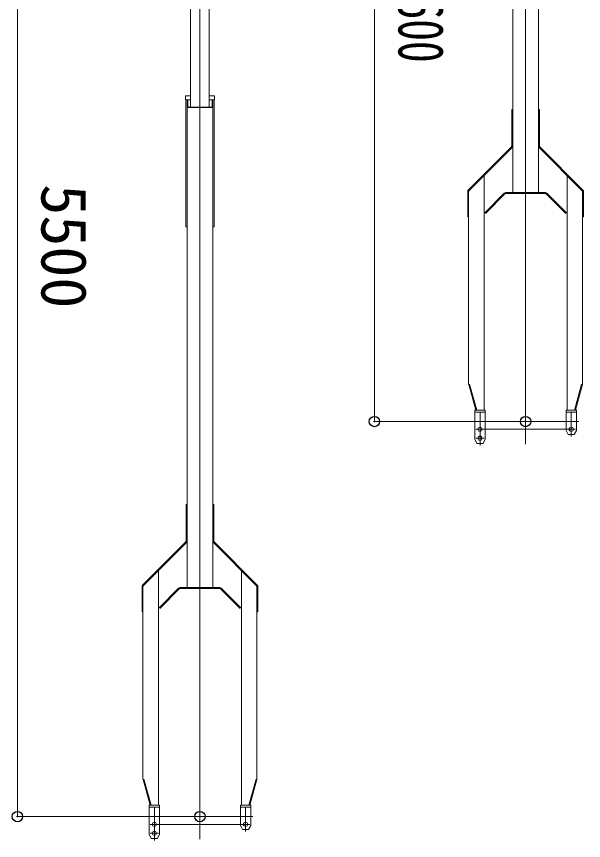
# Model space of a CAD drawing. Units: millimetres, scale not verified. Extents: x -30229 to 10482, y -5734 to 25398.
# Drawn here: x -7478 to -4741, y 18364 to 22339 of the extents above; entities that cross this region are included whole.
import ezdxf
from ezdxf.enums import TextEntityAlignment as Align

# ---------------------------------------------------------------- set-up
doc = ezdxf.new("R2010")
doc.units = ezdxf.units.MM
doc.header["$LTSCALE"] = 100
doc.header["$PDMODE"] = 32
doc.header["$PDSIZE"] = 50
doc.layers.add('0-0_0', color=7, linetype='Continuous', lineweight=18)
doc.layers.add('0-1_DEFPOINTS', color=7, linetype='Continuous')
doc.styles.add('ＭＳ ゴシック', font='')
doc.styles.get('ＭＳ ゴシック').set_extended_font_data('MS Gothic')

# ---------------------------------------------------------------- blocks, each defined once
blk = doc.blocks.new('D4')
at = {"layer": '0-0_0'}
for p, q in [((37903.35, 15307.22), (37903.35, 14940.96)), ((39703.35, 15307.22), (39703.35, 14940.96)), ((37905.45, 14943.21), (39701.25, 14943.21))]:
    blk.add_line(p, q, dxfattribs=at)
for points in [[(37905.45, 14943.56), (37905.45, 14942.86), (37903.35, 14943.21)], [(39701.25, 14943.56), (39701.25, 14942.86), (39703.35, 14943.21)]]:
    blk.add_solid(points, dxfattribs=at)
at = {"layer": '0-1_DEFPOINTS'}
for p in [(37903.35, 15308), (39703.35, 15308), (39703.35, 14943.21)]:
    blk.add_point(p, dxfattribs=at)
at = {"layer": '0-0_0', "style": 'ＭＳ ゴシック', "width": 0.7}
blk.add_text('3600', height=110, dxfattribs=at).set_placement((38628.35, 14968.21), align=Align.BOTTOM_LEFT)
blk = doc.blocks.new('D3(1)')
at = {"layer": '0-0_0'}
for p, q in [((33892.05, 21581.37), (33892.05, 21139.36)), ((31144.15, 21141.61), (33889.95, 21141.61))]:
    blk.add_line(p, q, dxfattribs=at)
blk.add_solid([(33889.95, 21141.96), (33889.95, 21141.26), (33892.05, 21141.61)], dxfattribs=at)
at = {"layer": '0-1_DEFPOINTS'}
for p in [(33892.05, 21582.15), (33892.05, 21141.61)]:
    blk.add_point(p, dxfattribs=at)
at = {"layer": '0-0_0', "style": 'ＭＳ ゴシック'}
blk.add_text('5500', height=110, dxfattribs=at).set_placement((32367.05, 21166.61), align=Align.BOTTOM_LEFT)

msp = doc.modelspace()

# ---------------------------------------------------------------- linework, layer by layer
at = {"layer": '0-0_0'}
for p, q in [((-6592.3, 24182.6), (-6592.3, 18370.3)), ((-5020.5, 24188), (-5020.5, 20275.7)), ((-6637.3, 23855.3), (-6637.3, 21901)), ((-6547.3, 23855.3), (-6547.3, 21901)), ((-5083, 23841.7), (-5083, 21489.7)), ((-4958, 23841.7), (-4958, 21489.7)), ((-6662.3, 21955.3), (-6637.3, 21955.3)), ((-6662.3, 21955.3), (-6662.3, 21936.3)), ((-6547.3, 21955.3), (-6522.3, 21955.3)), ((-6662.3, 21936.3), (-6637.3, 21936.3)), ((-6660.8, 21936.3), (-6660.8, 21324.8)), ((-6654.8, 21936.3), (-6654.8, 19584.3)), ((-6654.8, 21899.8), (-6529.8, 21899.8)), ((-6651.6, 21936.3), (-6651.6, 21901)), ((-6651.6, 21901), (-6533, 21901)), ((-6533, 21936.3), (-6533, 21901)), ((-6529.8, 21936.3), (-6529.8, 19584.3)), ((-6523.8, 21936.3), (-6523.8, 21324.8)), ((-4958, 21889.7), (-4953.5, 21889.7)), ((-4953.5, 21889.7), (-4953.5, 21713.6)), ((-5089, 21710.1), (-5297.3, 21501.7)), ((-5085.8, 21706.9), (-5294.1, 21498.6)), ((-4955.2, 21706.9), (-4747, 21498.6)), ((-4952, 21710.1), (-4743.8, 21501.8)), ((-5220.5, 21572.2), (-5220.5, 20440.2)), ((-4820.5, 21572.2), (-4820.5, 20440.2)), ((-5300, 21495.1), (-5300, 21372.7)), ((-5295.5, 21495.1), (-5295.5, 20565.2)), ((-5123.3, 21486.9), (-5217.8, 21392.4)), ((-5120.1, 21483.7), (-5214.6, 21389.2)), ((-5116.6, 21489.7), (-4924.4, 21489.7)), ((-5116.6, 21485.2), (-4924.4, 21485.2)), ((-4920.9, 21483.7), (-4826.5, 21389.3)), ((-4917.7, 21486.9), (-4823.3, 21392.4)), ((-4745.5, 21495.1), (-4745.5, 20565.2)), ((-4741, 21495.1), (-4741, 21372.7)), ((-5295.5, 21372.7), (-5300, 21372.7)), ((-4745.5, 21372.7), (-4741, 21372.7)), ((-6660.8, 21324.8), (-6654.8, 21324.8)), ((-6523.8, 21324.8), (-6529.8, 21324.8)), ((-5295.3, 20563.9), (-5260.7, 20440.2)), ((-5291, 20565.2), (-5256, 20440.2)), ((-4750, 20565.2), (-4785, 20440.2)), ((-4745.7, 20563.9), (-4780.3, 20440.2)), ((-5215.5, 20440.2), (-5265.5, 20440.2)), ((-5265.5, 20440.2), (-5265.5, 20299.7)), ((-5215.5, 20430.7), (-5265.5, 20430.7)), ((-5256.3, 20441.4), (-5260.7, 20440.2)), ((-5240.5, 20429.7), (-5240.5, 20269.7)), ((-5215.5, 20440.2), (-5215.5, 20299.7)), ((-4825.5, 20440.2), (-4775.5, 20440.2)), ((-4825.5, 20440.2), (-4825.5, 20342.7)), ((-4825.5, 20430.7), (-4775.5, 20430.7)), ((-4800.5, 20429.7), (-4800.5, 20312.7)), ((-4784.7, 20441.4), (-4780.3, 20440.2)), ((-4775.5, 20440.2), (-4775.5, 20342.7)), ((-5275.5, 20385.2), (-4765.5, 20385.2)), ((-5260.5, 20347.7), (-4780.5, 20347.7)), ((-4825.5, 20342.7), (-4815.5, 20322.7)), ((-4815.5, 20322.7), (-4785.5, 20322.7)), ((-4785.5, 20322.7), (-4775.5, 20342.7)), ((-5255.5, 20279.7), (-5265.5, 20299.7)), ((-5260.5, 20304.7), (-5220.5, 20304.7)), ((-5225.5, 20279.7), (-5255.5, 20279.7)), ((-5225.5, 20279.7), (-5215.5, 20299.7)), ((-6529.8, 19984.3), (-6525.3, 19984.3)), ((-6525.3, 19984.3), (-6525.3, 19808.2)), ((-6660.8, 19804.7), (-6869.1, 19596.3)), ((-6657.6, 19801.5), (-6865.9, 19593.2)), ((-6527, 19801.5), (-6318.8, 19593.2)), ((-6523.8, 19804.7), (-6315.6, 19596.4)), ((-6792.3, 19666.8), (-6792.3, 18534.8)), ((-6392.3, 19666.8), (-6392.3, 18534.8)), ((-6871.8, 19589.7), (-6871.8, 19467.3)), ((-6867.3, 19589.7), (-6867.3, 18659.8)), ((-6695.1, 19581.5), (-6789.6, 19487)), ((-6691.9, 19578.3), (-6786.4, 19483.8)), ((-6688.4, 19584.3), (-6496.2, 19584.3)), ((-6688.4, 19579.8), (-6496.2, 19579.8)), ((-6492.7, 19578.3), (-6398.3, 19483.9)), ((-6489.5, 19581.5), (-6395.1, 19487)), ((-6317.3, 19589.7), (-6317.3, 18659.8)), ((-6312.8, 19589.7), (-6312.8, 19467.3)), ((-6867.3, 19467.3), (-6871.8, 19467.3)), ((-6317.3, 19467.3), (-6312.8, 19467.3)), ((-6867.1, 18658.5), (-6832.5, 18534.8)), ((-6862.8, 18659.8), (-6827.8, 18534.8)), ((-6321.8, 18659.8), (-6356.8, 18534.8)), ((-6317.5, 18658.5), (-6352.1, 18534.8)), ((-6787.3, 18534.8), (-6837.3, 18534.8)), ((-6837.3, 18534.8), (-6837.3, 18394.3)), ((-6787.3, 18525.3), (-6837.3, 18525.3)), ((-6828.1, 18536), (-6832.5, 18534.8)), ((-6812.3, 18524.3), (-6812.3, 18364.3)), ((-6787.3, 18534.8), (-6787.3, 18394.3)), ((-6397.3, 18534.8), (-6347.3, 18534.8)), ((-6397.3, 18534.8), (-6397.3, 18437.3)), ((-6397.3, 18525.3), (-6347.3, 18525.3)), ((-6372.3, 18524.3), (-6372.3, 18407.3)), ((-6356.5, 18536), (-6352.1, 18534.8)), ((-6347.3, 18534.8), (-6347.3, 18437.3)), ((-6847.3, 18479.8), (-6337.3, 18479.8)), ((-6832.3, 18442.3), (-6352.3, 18442.3)), ((-6397.3, 18437.3), (-6387.3, 18417.3)), ((-6387.3, 18417.3), (-6357.3, 18417.3)), ((-6357.3, 18417.3), (-6347.3, 18437.3)), ((-6827.3, 18374.3), (-6837.3, 18394.3)), ((-6832.3, 18399.3), (-6792.3, 18399.3)), ((-6797.3, 18374.3), (-6827.3, 18374.3)), ((-6797.3, 18374.3), (-6787.3, 18394.3))]:
    msp.add_line(p, q, dxfattribs=at)
for points in [[(-6522.3, 21955.3), (-6522.3, 21936.3), (-6547.3, 21936.3)], [(-5083, 21889.7), (-5087.5, 21889.7), (-5087.5, 21713.6)], [(-6654.8, 19984.3), (-6659.3, 19984.3), (-6659.3, 19808.2)]]:
    msp.add_lwpolyline(points, dxfattribs=at)
for centre in [(-5240.5, 20347.7), (-4800.5, 20347.7), (-5240.5, 20304.7), (-6812.3, 18442.3), (-6372.3, 18442.3), (-6812.3, 18399.3)]:
    msp.add_circle(centre, 10, dxfattribs=at)
for centre, radius, start, end in [((-5092.5, 21713.6), 5, 315, 0), ((-5092.5, 21713.6), 9.5, 315, 0), ((-4948.5, 21713.6), 9.5, 180, 225), ((-4948.5, 21713.6), 5, 180, 225), ((-5290.5, 21495.1), 9.5, 135, 180), ((-5290.5, 21495.1), 5, 135, 180), ((-5116.6, 21480.2), 9.5, 90, 135), ((-5116.6, 21480.2), 5, 90, 135), ((-4924.4, 21480.2), 9.5, 45, 90), ((-4924.4, 21480.2), 5, 45, 90), ((-4750.5, 21495.1), 5, 0, 45), ((-4750.5, 21495.1), 9.5, 0, 45), ((-6664.3, 19808.2), 5, 315, 0), ((-6664.3, 19808.2), 9.5, 315, 0), ((-6520.3, 19808.2), 9.5, 180, 225), ((-6520.3, 19808.2), 5, 180, 225), ((-6862.3, 19589.7), 9.5, 135, 180), ((-6322.3, 19589.7), 9.5, 0, 45), ((-6862.3, 19589.7), 5, 135, 180), ((-6688.4, 19574.8), 9.5, 90, 135), ((-6688.4, 19574.8), 5, 90, 135), ((-6496.2, 19574.8), 9.5, 45, 90), ((-6496.2, 19574.8), 5, 45, 90), ((-6322.3, 19589.7), 5, 0, 45)]:
    msp.add_arc(centre, radius, start, end, dxfattribs=at)
at = {"layer": '0-0_0', "color": 1}
for p in [(-5020.5, 20385.2), (-6592.3, 18479.8)]:
    msp.add_point(p, dxfattribs=at)

# ---------------------------------------------------------------- block references
at = {"layer": '0-0_0', "xscale": 2, "yscale": 2, "rotation": 270}
for name, p in [('D4', (-35636.6, 99791.8)), ('D3(1)', (-49756.6, 86263.7))]:
    msp.add_blockref(name, p, dxfattribs=at)

doc.saveas('drawing.dxf')
